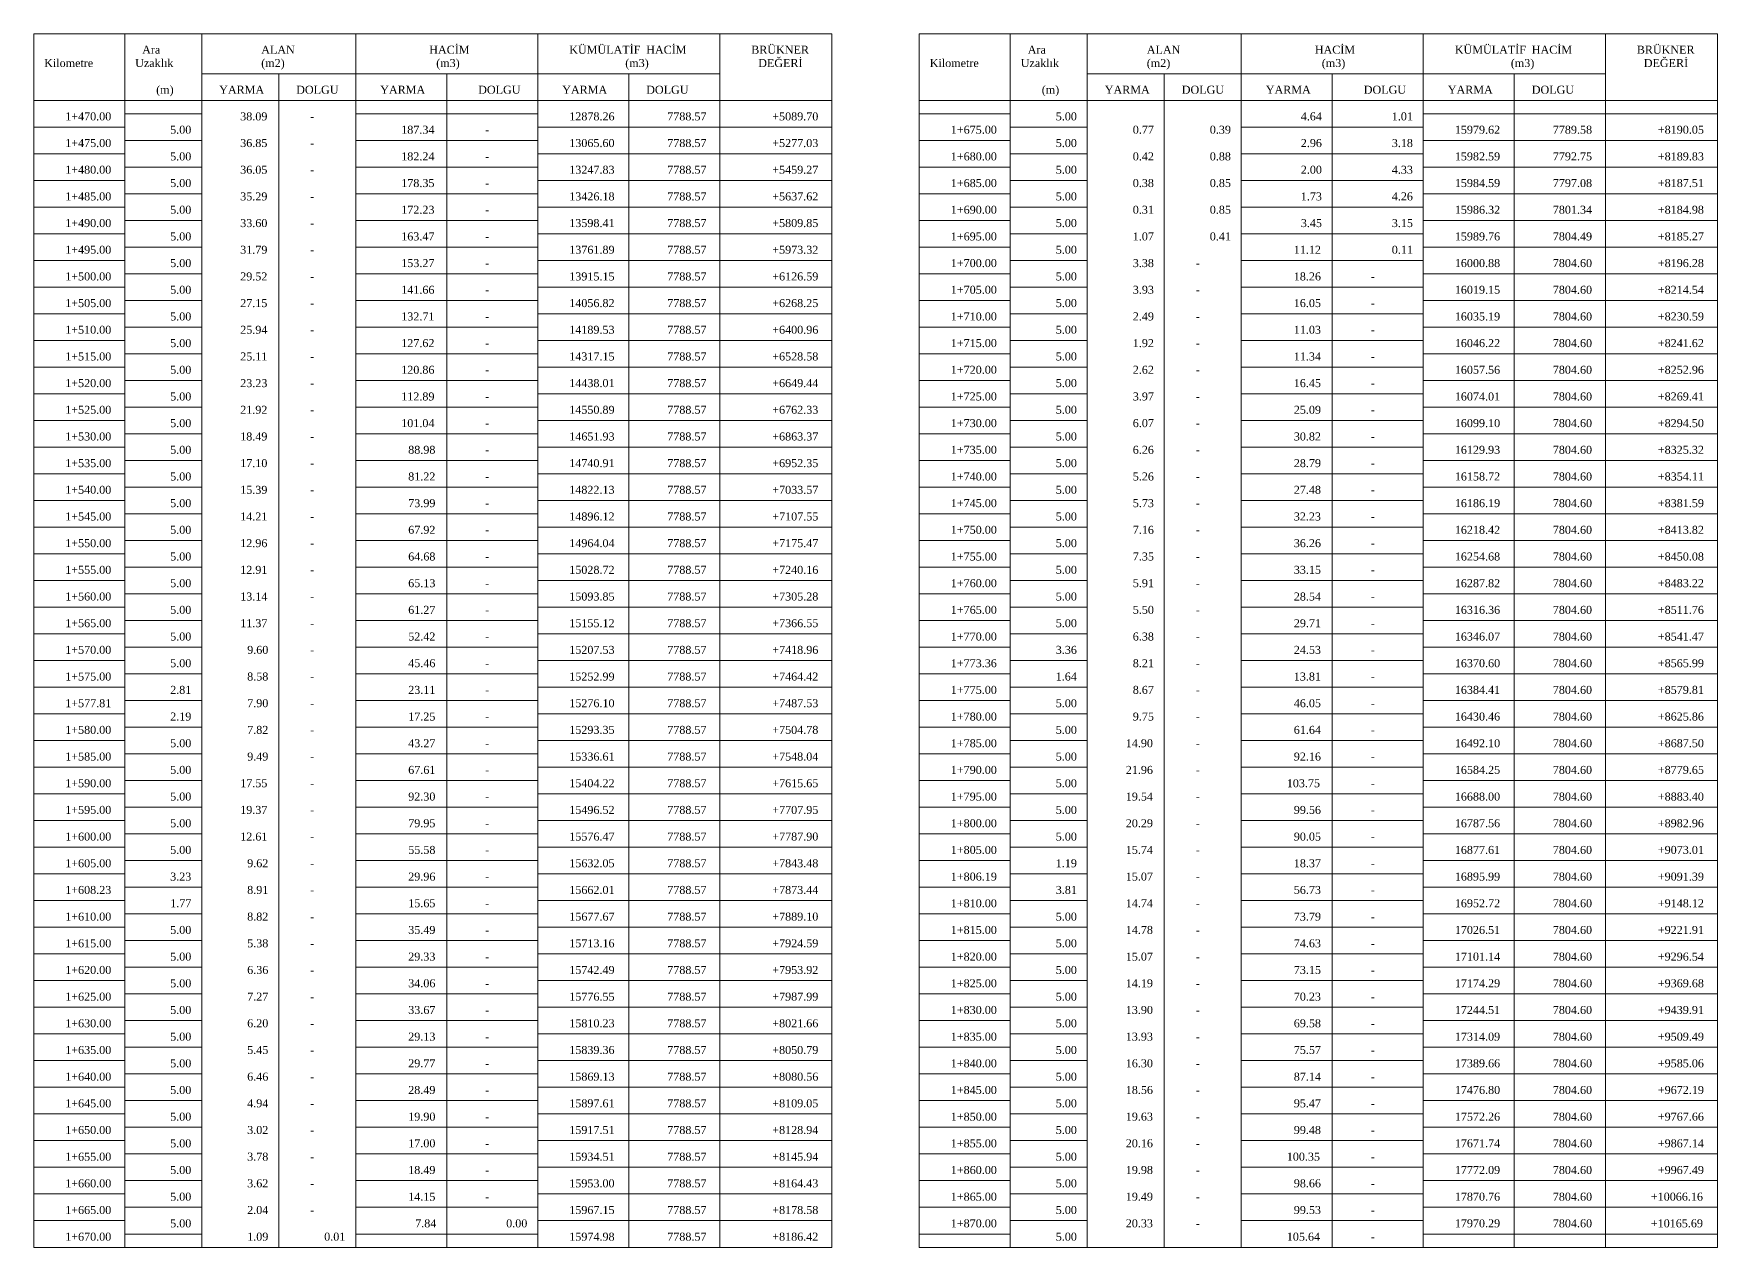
# Model space of a CAD drawing. Header units: metres. Extents: x 478603 to 489313, y 4282657 to 4289463.
# Drawn here: x 488166.9 to 488482.6, y 4289018.9 to 4289246.4 of the extents above; entities that cross this region are included whole.
import ezdxf

# ---------------------------------------------------------------- set-up
doc = ezdxf.new("R2010")
doc.units = ezdxf.units.M
for name, color, linetype, lineweight in [('TB_C', 96, 'Continuous', 0), ('TB_M', 18, 'Continuous', 0), ('TB_R', 1, 'Continuous', 0)]:
    doc.layers.add(name, color=color, linetype=linetype, lineweight=lineweight)
doc.styles.get("Standard").update_dxf_attribs({"font": 'times.ttf'})

msp = doc.modelspace()

# ---------------------------------------------------------------- linework, layer by layer
at = {"layer": 'TB_C'}
for p, q in [((488166.91, 4289246.35), (488316.53, 4289246.35)), ((488166.91, 4289246.35), (488166.91, 4289018.85)), ((488183.97, 4289246.35), (488183.97, 4289018.85)), ((488198.41, 4289246.35), (488198.41, 4289018.85)), ((488227.28, 4289246.35), (488227.28, 4289018.85)), ((488261.41, 4289246.35), (488261.41, 4289018.85)), ((488295.53, 4289246.35), (488295.53, 4289018.85)), ((488316.53, 4289246.35), (488316.53, 4289018.85)), ((488332.94, 4289246.35), (488482.57, 4289246.35)), ((488332.94, 4289246.35), (488332.94, 4289018.85)), ((488350, 4289246.35), (488350, 4289018.85)), ((488364.44, 4289246.35), (488364.44, 4289018.85)), ((488393.32, 4289246.35), (488393.32, 4289018.85)), ((488427.44, 4289246.35), (488427.44, 4289018.85)), ((488461.57, 4289246.35), (488461.57, 4289018.85)), ((488482.57, 4289246.35), (488482.57, 4289018.85)), ((488198.41, 4289238.85), (488295.53, 4289238.85)), ((488212.85, 4289238.85), (488212.85, 4289018.85)), ((488244.35, 4289238.85), (488244.35, 4289018.85)), ((488278.47, 4289238.85), (488278.47, 4289018.85)), ((488364.44, 4289238.85), (488461.57, 4289238.85)), ((488378.88, 4289238.85), (488378.88, 4289018.85)), ((488410.38, 4289238.85), (488410.38, 4289018.85)), ((488444.5, 4289238.85), (488444.5, 4289018.85)), ((488166.91, 4289233.85), (488316.53, 4289233.85)), ((488332.94, 4289233.85), (488482.57, 4289233.85)), ((488166.91, 4289228.85), (488183.97, 4289228.85)), ((488183.97, 4289231.35), (488198.41, 4289231.35)), ((488227.28, 4289231.35), (488261.41, 4289231.35)), ((488261.41, 4289228.85), (488316.53, 4289228.85)), ((488332.94, 4289231.35), (488350, 4289231.35)), ((488350, 4289228.85), (488364.44, 4289228.85)), ((488393.32, 4289228.85), (488427.44, 4289228.85)), ((488427.44, 4289231.35), (488482.57, 4289231.35)), ((488183.97, 4289226.35), (488198.41, 4289226.35)), ((488227.28, 4289226.35), (488261.41, 4289226.35)), ((488332.94, 4289226.35), (488350, 4289226.35)), ((488427.44, 4289226.35), (488482.57, 4289226.35)), ((488166.91, 4289223.85), (488183.97, 4289223.85)), ((488261.41, 4289223.85), (488316.53, 4289223.85)), ((488350, 4289223.85), (488364.44, 4289223.85)), ((488393.32, 4289223.85), (488427.44, 4289223.85)), ((488183.97, 4289221.35), (488198.41, 4289221.35)), ((488227.28, 4289221.35), (488261.41, 4289221.35)), ((488332.94, 4289221.35), (488350, 4289221.35)), ((488427.44, 4289221.35), (488482.57, 4289221.35)), ((488166.91, 4289218.85), (488183.97, 4289218.85)), ((488183.97, 4289216.35), (488198.41, 4289216.35)), ((488227.28, 4289216.35), (488261.41, 4289216.35)), ((488261.41, 4289218.85), (488316.53, 4289218.85)), ((488332.94, 4289216.35), (488350, 4289216.35)), ((488350, 4289218.85), (488364.44, 4289218.85)), ((488393.32, 4289218.85), (488427.44, 4289218.85)), ((488427.44, 4289216.35), (488482.57, 4289216.35)), ((488166.91, 4289213.85), (488183.97, 4289213.85)), ((488261.41, 4289213.85), (488316.53, 4289213.85)), ((488350, 4289213.85), (488364.44, 4289213.85)), ((488393.32, 4289213.85), (488427.44, 4289213.85)), ((488183.97, 4289211.35), (488198.41, 4289211.35)), ((488227.28, 4289211.35), (488261.41, 4289211.35)), ((488332.94, 4289211.35), (488350, 4289211.35)), ((488427.44, 4289211.35), (488482.57, 4289211.35)), ((488166.91, 4289208.85), (488183.97, 4289208.85)), ((488261.41, 4289208.85), (488316.53, 4289208.85)), ((488350, 4289208.85), (488364.44, 4289208.85)), ((488393.32, 4289208.85), (488427.44, 4289208.85)), ((488166.91, 4289203.85), (488183.97, 4289203.85)), ((488183.97, 4289206.35), (488198.41, 4289206.35)), ((488227.28, 4289206.35), (488261.41, 4289206.35)), ((488261.41, 4289203.85), (488316.53, 4289203.85)), ((488332.94, 4289206.35), (488350, 4289206.35)), ((488350, 4289203.85), (488364.44, 4289203.85)), ((488393.32, 4289203.85), (488427.44, 4289203.85)), ((488427.44, 4289206.35), (488482.57, 4289206.35)), ((488183.97, 4289201.35), (488198.41, 4289201.35)), ((488227.28, 4289201.35), (488261.41, 4289201.35)), ((488332.94, 4289201.35), (488350, 4289201.35)), ((488427.44, 4289201.35), (488482.57, 4289201.35)), ((488166.91, 4289198.85), (488183.97, 4289198.85)), ((488261.41, 4289198.85), (488316.53, 4289198.85)), ((488350, 4289198.85), (488364.44, 4289198.85)), ((488393.32, 4289198.85), (488427.44, 4289198.85)), ((488183.97, 4289196.35), (488198.41, 4289196.35)), ((488227.28, 4289196.35), (488261.41, 4289196.35)), ((488332.94, 4289196.35), (488350, 4289196.35)), ((488427.44, 4289196.35), (488482.57, 4289196.35)), ((488166.91, 4289193.85), (488183.97, 4289193.85)), ((488183.97, 4289191.35), (488198.41, 4289191.35)), ((488227.28, 4289191.35), (488261.41, 4289191.35)), ((488261.41, 4289193.85), (488316.53, 4289193.85)), ((488332.94, 4289191.35), (488350, 4289191.35)), ((488350, 4289193.85), (488364.44, 4289193.85)), ((488393.32, 4289193.85), (488427.44, 4289193.85)), ((488427.44, 4289191.35), (488482.57, 4289191.35)), ((488166.91, 4289188.85), (488183.97, 4289188.85)), ((488261.41, 4289188.85), (488316.53, 4289188.85)), ((488350, 4289188.85), (488364.44, 4289188.85)), ((488393.32, 4289188.85), (488427.44, 4289188.85)), ((488183.97, 4289186.35), (488198.41, 4289186.35)), ((488227.28, 4289186.35), (488261.41, 4289186.35)), ((488332.94, 4289186.35), (488350, 4289186.35)), ((488427.44, 4289186.35), (488482.57, 4289186.35)), ((488166.91, 4289183.85), (488183.97, 4289183.85)), ((488183.97, 4289181.35), (488198.41, 4289181.35)), ((488227.28, 4289181.35), (488261.41, 4289181.35)), ((488261.41, 4289183.85), (488316.53, 4289183.85)), ((488332.94, 4289181.35), (488350, 4289181.35)), ((488350, 4289183.85), (488364.44, 4289183.85)), ((488393.32, 4289183.85), (488427.44, 4289183.85)), ((488427.44, 4289181.35), (488482.57, 4289181.35)), ((488166.91, 4289178.85), (488183.97, 4289178.85)), ((488261.41, 4289178.85), (488316.53, 4289178.85)), ((488350, 4289178.85), (488364.44, 4289178.85)), ((488393.32, 4289178.85), (488427.44, 4289178.85)), ((488183.97, 4289176.35), (488198.41, 4289176.35)), ((488227.28, 4289176.35), (488261.41, 4289176.35)), ((488332.94, 4289176.35), (488350, 4289176.35)), ((488427.44, 4289176.35), (488482.57, 4289176.35)), ((488166.91, 4289173.85), (488183.97, 4289173.85)), ((488261.41, 4289173.85), (488316.53, 4289173.85)), ((488350, 4289173.85), (488364.44, 4289173.85)), ((488393.32, 4289173.85), (488427.44, 4289173.85)), ((488166.91, 4289168.85), (488183.97, 4289168.85)), ((488183.97, 4289171.35), (488198.41, 4289171.35)), ((488227.28, 4289171.35), (488261.41, 4289171.35)), ((488261.41, 4289168.85), (488316.53, 4289168.85)), ((488332.94, 4289171.35), (488350, 4289171.35)), ((488350, 4289168.85), (488364.44, 4289168.85)), ((488393.32, 4289168.85), (488427.44, 4289168.85)), ((488427.44, 4289171.35), (488482.57, 4289171.35)), ((488183.97, 4289166.35), (488198.41, 4289166.35)), ((488227.28, 4289166.35), (488261.41, 4289166.35)), ((488332.94, 4289166.35), (488350, 4289166.35)), ((488427.44, 4289166.35), (488482.57, 4289166.35)), ((488166.91, 4289163.85), (488183.97, 4289163.85)), ((488261.41, 4289163.85), (488316.53, 4289163.85)), ((488350, 4289163.85), (488364.44, 4289163.85)), ((488393.32, 4289163.85), (488427.44, 4289163.85)), ((488183.97, 4289161.35), (488198.41, 4289161.35)), ((488227.28, 4289161.35), (488261.41, 4289161.35)), ((488332.94, 4289161.35), (488350, 4289161.35)), ((488427.44, 4289161.35), (488482.57, 4289161.35)), ((488166.91, 4289158.85), (488183.97, 4289158.85)), ((488183.97, 4289156.35), (488198.41, 4289156.35)), ((488227.28, 4289156.35), (488261.41, 4289156.35)), ((488261.41, 4289158.85), (488316.53, 4289158.85)), ((488332.94, 4289156.35), (488350, 4289156.35)), ((488350, 4289158.85), (488364.44, 4289158.85)), ((488393.32, 4289158.85), (488427.44, 4289158.85)), ((488427.44, 4289156.35), (488482.57, 4289156.35)), ((488166.91, 4289153.85), (488183.97, 4289153.85)), ((488261.41, 4289153.85), (488316.53, 4289153.85)), ((488350, 4289153.85), (488364.44, 4289153.85)), ((488393.32, 4289153.85), (488427.44, 4289153.85)), ((488183.97, 4289151.35), (488198.41, 4289151.35)), ((488227.28, 4289151.35), (488261.41, 4289151.35)), ((488332.94, 4289151.35), (488350, 4289151.35)), ((488427.44, 4289151.35), (488482.57, 4289151.35)), ((488166.91, 4289148.85), (488183.97, 4289148.85)), ((488261.41, 4289148.85), (488316.53, 4289148.85)), ((488350, 4289148.85), (488364.44, 4289148.85)), ((488393.32, 4289148.85), (488427.44, 4289148.85)), ((488166.91, 4289143.85), (488183.97, 4289143.85)), ((488183.97, 4289146.35), (488198.41, 4289146.35)), ((488227.28, 4289146.35), (488261.41, 4289146.35)), ((488261.41, 4289143.85), (488316.53, 4289143.85)), ((488332.94, 4289146.35), (488350, 4289146.35)), ((488350, 4289143.85), (488364.44, 4289143.85)), ((488393.32, 4289143.85), (488427.44, 4289143.85)), ((488427.44, 4289146.35), (488482.57, 4289146.35)), ((488183.97, 4289141.35), (488198.41, 4289141.35)), ((488227.28, 4289141.35), (488261.41, 4289141.35)), ((488332.94, 4289141.35), (488350, 4289141.35)), ((488427.44, 4289141.35), (488482.57, 4289141.35)), ((488166.91, 4289138.85), (488183.97, 4289138.85)), ((488261.41, 4289138.85), (488316.53, 4289138.85)), ((488350, 4289138.85), (488364.44, 4289138.85)), ((488393.32, 4289138.85), (488427.44, 4289138.85)), ((488183.97, 4289136.35), (488198.41, 4289136.35)), ((488227.28, 4289136.35), (488261.41, 4289136.35)), ((488332.94, 4289136.35), (488350, 4289136.35)), ((488427.44, 4289136.35), (488482.57, 4289136.35)), ((488166.91, 4289133.85), (488183.97, 4289133.85)), ((488183.97, 4289131.35), (488198.41, 4289131.35)), ((488227.28, 4289131.35), (488261.41, 4289131.35)), ((488261.41, 4289133.85), (488316.53, 4289133.85)), ((488332.94, 4289131.35), (488350, 4289131.35)), ((488350, 4289133.85), (488364.44, 4289133.85)), ((488393.32, 4289133.85), (488427.44, 4289133.85)), ((488427.44, 4289131.35), (488482.57, 4289131.35)), ((488166.91, 4289128.85), (488183.97, 4289128.85)), ((488261.41, 4289128.85), (488316.53, 4289128.85)), ((488350, 4289128.85), (488364.44, 4289128.85)), ((488393.32, 4289128.85), (488427.44, 4289128.85)), ((488183.97, 4289126.35), (488198.41, 4289126.35)), ((488227.28, 4289126.35), (488261.41, 4289126.35)), ((488332.94, 4289126.35), (488350, 4289126.35)), ((488427.44, 4289126.35), (488482.57, 4289126.35)), ((488166.91, 4289123.85), (488183.97, 4289123.85)), ((488183.97, 4289121.35), (488198.41, 4289121.35)), ((488227.28, 4289121.35), (488261.41, 4289121.35)), ((488261.41, 4289123.85), (488316.53, 4289123.85)), ((488332.94, 4289121.35), (488350, 4289121.35)), ((488350, 4289123.85), (488364.44, 4289123.85)), ((488393.32, 4289123.85), (488427.44, 4289123.85)), ((488427.44, 4289121.35), (488482.57, 4289121.35)), ((488166.91, 4289118.85), (488183.97, 4289118.85)), ((488261.41, 4289118.85), (488316.53, 4289118.85)), ((488350, 4289118.85), (488364.44, 4289118.85)), ((488393.32, 4289118.85), (488427.44, 4289118.85)), ((488183.97, 4289116.35), (488198.41, 4289116.35)), ((488227.28, 4289116.35), (488261.41, 4289116.35)), ((488332.94, 4289116.35), (488350, 4289116.35)), ((488427.44, 4289116.35), (488482.57, 4289116.35)), ((488166.91, 4289113.85), (488183.97, 4289113.85)), ((488261.41, 4289113.85), (488316.53, 4289113.85)), ((488350, 4289113.85), (488364.44, 4289113.85)), ((488393.32, 4289113.85), (488427.44, 4289113.85)), ((488166.91, 4289108.85), (488183.97, 4289108.85)), ((488183.97, 4289111.35), (488198.41, 4289111.35)), ((488227.28, 4289111.35), (488261.41, 4289111.35)), ((488261.41, 4289108.85), (488316.53, 4289108.85)), ((488332.94, 4289111.35), (488350, 4289111.35)), ((488350, 4289108.85), (488364.44, 4289108.85)), ((488393.32, 4289108.85), (488427.44, 4289108.85)), ((488427.44, 4289111.35), (488482.57, 4289111.35)), ((488183.97, 4289106.35), (488198.41, 4289106.35)), ((488227.28, 4289106.35), (488261.41, 4289106.35)), ((488332.94, 4289106.35), (488350, 4289106.35)), ((488427.44, 4289106.35), (488482.57, 4289106.35)), ((488166.91, 4289103.85), (488183.97, 4289103.85)), ((488261.41, 4289103.85), (488316.53, 4289103.85)), ((488350, 4289103.85), (488364.44, 4289103.85)), ((488393.32, 4289103.85), (488427.44, 4289103.85)), ((488183.97, 4289101.35), (488198.41, 4289101.35)), ((488227.28, 4289101.35), (488261.41, 4289101.35)), ((488332.94, 4289101.35), (488350, 4289101.35)), ((488427.44, 4289101.35), (488482.57, 4289101.35)), ((488166.91, 4289098.85), (488183.97, 4289098.85)), ((488183.97, 4289096.35), (488198.41, 4289096.35)), ((488227.28, 4289096.35), (488261.41, 4289096.35)), ((488261.41, 4289098.85), (488316.53, 4289098.85)), ((488332.94, 4289096.35), (488350, 4289096.35)), ((488350, 4289098.85), (488364.44, 4289098.85)), ((488393.32, 4289098.85), (488427.44, 4289098.85)), ((488427.44, 4289096.35), (488482.57, 4289096.35)), ((488166.91, 4289093.85), (488183.97, 4289093.85)), ((488261.41, 4289093.85), (488316.53, 4289093.85)), ((488350, 4289093.85), (488364.44, 4289093.85)), ((488393.32, 4289093.85), (488427.44, 4289093.85)), ((488183.97, 4289091.35), (488198.41, 4289091.35)), ((488227.28, 4289091.35), (488261.41, 4289091.35)), ((488332.94, 4289091.35), (488350, 4289091.35)), ((488427.44, 4289091.35), (488482.57, 4289091.35)), ((488166.91, 4289088.85), (488183.97, 4289088.85)), ((488261.41, 4289088.85), (488316.53, 4289088.85)), ((488350, 4289088.85), (488364.44, 4289088.85)), ((488393.32, 4289088.85), (488427.44, 4289088.85)), ((488166.91, 4289083.85), (488183.97, 4289083.85)), ((488183.97, 4289086.35), (488198.41, 4289086.35)), ((488227.28, 4289086.35), (488261.41, 4289086.35)), ((488261.41, 4289083.85), (488316.53, 4289083.85)), ((488332.94, 4289086.35), (488350, 4289086.35)), ((488350, 4289083.85), (488364.44, 4289083.85)), ((488393.32, 4289083.85), (488427.44, 4289083.85)), ((488427.44, 4289086.35), (488482.57, 4289086.35)), ((488183.97, 4289081.35), (488198.41, 4289081.35)), ((488227.28, 4289081.35), (488261.41, 4289081.35)), ((488332.94, 4289081.35), (488350, 4289081.35)), ((488427.44, 4289081.35), (488482.57, 4289081.35)), ((488166.91, 4289078.85), (488183.97, 4289078.85)), ((488261.41, 4289078.85), (488316.53, 4289078.85)), ((488350, 4289078.85), (488364.44, 4289078.85)), ((488393.32, 4289078.85), (488427.44, 4289078.85)), ((488183.97, 4289076.35), (488198.41, 4289076.35)), ((488227.28, 4289076.35), (488261.41, 4289076.35)), ((488332.94, 4289076.35), (488350, 4289076.35)), ((488427.44, 4289076.35), (488482.57, 4289076.35)), ((488166.91, 4289073.85), (488183.97, 4289073.85)), ((488183.97, 4289071.35), (488198.41, 4289071.35)), ((488227.28, 4289071.35), (488261.41, 4289071.35)), ((488261.41, 4289073.85), (488316.53, 4289073.85)), ((488332.94, 4289071.35), (488350, 4289071.35)), ((488350, 4289073.85), (488364.44, 4289073.85)), ((488393.32, 4289073.85), (488427.44, 4289073.85)), ((488427.44, 4289071.35), (488482.57, 4289071.35)), ((488166.91, 4289068.85), (488183.97, 4289068.85)), ((488261.41, 4289068.85), (488316.53, 4289068.85)), ((488350, 4289068.85), (488364.44, 4289068.85)), ((488393.32, 4289068.85), (488427.44, 4289068.85)), ((488183.97, 4289066.35), (488198.41, 4289066.35)), ((488227.28, 4289066.35), (488261.41, 4289066.35)), ((488332.94, 4289066.35), (488350, 4289066.35)), ((488427.44, 4289066.35), (488482.57, 4289066.35)), ((488166.91, 4289063.85), (488183.97, 4289063.85)), ((488261.41, 4289063.85), (488316.53, 4289063.85)), ((488350, 4289063.85), (488364.44, 4289063.85)), ((488393.32, 4289063.85), (488427.44, 4289063.85)), ((488166.91, 4289058.85), (488183.97, 4289058.85)), ((488183.97, 4289061.35), (488198.41, 4289061.35)), ((488227.28, 4289061.35), (488261.41, 4289061.35)), ((488261.41, 4289058.85), (488316.53, 4289058.85)), ((488332.94, 4289061.35), (488350, 4289061.35)), ((488350, 4289058.85), (488364.44, 4289058.85)), ((488393.32, 4289058.85), (488427.44, 4289058.85)), ((488427.44, 4289061.35), (488482.57, 4289061.35)), ((488183.97, 4289056.35), (488198.41, 4289056.35)), ((488227.28, 4289056.35), (488261.41, 4289056.35)), ((488332.94, 4289056.35), (488350, 4289056.35)), ((488427.44, 4289056.35), (488482.57, 4289056.35)), ((488166.91, 4289053.85), (488183.97, 4289053.85)), ((488261.41, 4289053.85), (488316.53, 4289053.85)), ((488350, 4289053.85), (488364.44, 4289053.85)), ((488393.32, 4289053.85), (488427.44, 4289053.85)), ((488166.91, 4289048.85), (488183.97, 4289048.85)), ((488183.97, 4289051.35), (488198.41, 4289051.35)), ((488227.28, 4289051.35), (488261.41, 4289051.35)), ((488261.41, 4289048.85), (488316.53, 4289048.85)), ((488332.94, 4289051.35), (488350, 4289051.35)), ((488350, 4289048.85), (488364.44, 4289048.85)), ((488393.32, 4289048.85), (488427.44, 4289048.85)), ((488427.44, 4289051.35), (488482.57, 4289051.35)), ((488183.97, 4289046.35), (488198.41, 4289046.35)), ((488227.28, 4289046.35), (488261.41, 4289046.35)), ((488332.94, 4289046.35), (488350, 4289046.35)), ((488427.44, 4289046.35), (488482.57, 4289046.35)), ((488166.91, 4289043.85), (488183.97, 4289043.85)), ((488261.41, 4289043.85), (488316.53, 4289043.85)), ((488350, 4289043.85), (488364.44, 4289043.85)), ((488393.32, 4289043.85), (488427.44, 4289043.85)), ((488183.97, 4289041.35), (488198.41, 4289041.35)), ((488227.28, 4289041.35), (488261.41, 4289041.35)), ((488332.94, 4289041.35), (488350, 4289041.35)), ((488427.44, 4289041.35), (488482.57, 4289041.35)), ((488166.91, 4289038.85), (488183.97, 4289038.85)), ((488183.97, 4289036.35), (488198.41, 4289036.35)), ((488227.28, 4289036.35), (488261.41, 4289036.35)), ((488261.41, 4289038.85), (488316.53, 4289038.85)), ((488332.94, 4289036.35), (488350, 4289036.35)), ((488350, 4289038.85), (488364.44, 4289038.85)), ((488393.32, 4289038.85), (488427.44, 4289038.85)), ((488427.44, 4289036.35), (488482.57, 4289036.35)), ((488166.91, 4289033.85), (488183.97, 4289033.85)), ((488261.41, 4289033.85), (488316.53, 4289033.85)), ((488350, 4289033.85), (488364.44, 4289033.85)), ((488393.32, 4289033.85), (488427.44, 4289033.85)), ((488183.97, 4289031.35), (488198.41, 4289031.35)), ((488227.28, 4289031.35), (488261.41, 4289031.35)), ((488332.94, 4289031.35), (488350, 4289031.35)), ((488427.44, 4289031.35), (488482.57, 4289031.35)), ((488166.91, 4289028.85), (488183.97, 4289028.85)), ((488261.41, 4289028.85), (488316.53, 4289028.85)), ((488350, 4289028.85), (488364.44, 4289028.85)), ((488393.32, 4289028.85), (488427.44, 4289028.85)), ((488166.91, 4289023.85), (488183.97, 4289023.85)), ((488183.97, 4289026.35), (488198.41, 4289026.35)), ((488227.28, 4289026.35), (488261.41, 4289026.35)), ((488261.41, 4289023.85), (488316.53, 4289023.85)), ((488332.94, 4289026.35), (488350, 4289026.35)), ((488350, 4289023.85), (488364.44, 4289023.85)), ((488393.32, 4289023.85), (488427.44, 4289023.85)), ((488427.44, 4289026.35), (488482.57, 4289026.35)), ((488183.97, 4289021.35), (488198.41, 4289021.35)), ((488227.28, 4289021.35), (488261.41, 4289021.35)), ((488332.94, 4289021.35), (488350, 4289021.35)), ((488427.44, 4289021.35), (488482.57, 4289021.35)), ((488166.91, 4289018.85), (488316.53, 4289018.85)), ((488332.94, 4289018.85), (488482.57, 4289018.85))]:
    msp.add_line(p, q, dxfattribs=at)

# ---------------------------------------------------------------- texts
at = {"layer": 'TB_M'}
for s, p in [('HACİM', (488241.07, 4289242.6)), ('KÜMÜLATİF', (488267.32, 4289242.6)), ('HACİM', (488281.75, 4289242.6)), ('BRÜKNER', (488301.44, 4289242.6)), ('HACİM', (488407.1, 4289242.6)), ('KÜMÜLATİF', (488433.35, 4289242.6)), ('HACİM', (488447.78, 4289242.6)), ('BRÜKNER', (488467.47, 4289242.6)), ('Kilometre', (488168.88, 4289240.1)), ('Uzaklık', (488185.94, 4289240.1)), ('Ara', (488187.25, 4289242.6)), ('ALAN', (488209.57, 4289242.6)), ('(m2)', (488209.57, 4289240.1)), ('(m3)', (488242.38, 4289240.1)), ('(m3)', (488277.82, 4289240.1)), ('DEĞERİ', (488302.75, 4289240.1)), ('Kilometre', (488334.91, 4289240.1)), ('Uzaklık', (488351.97, 4289240.1)), ('Ara', (488353.28, 4289242.6)), ('ALAN', (488375.6, 4289242.6)), ('(m2)', (488375.6, 4289240.1)), ('(m3)', (488408.41, 4289240.1)), ('(m3)', (488443.85, 4289240.1)), ('DEĞERİ', (488468.78, 4289240.1)), ('(m)', (488189.88, 4289235.1)), ('YARMA', (488201.69, 4289235.1)), ('DOLGU', (488216.13, 4289235.1)), ('YARMA', (488231.88, 4289235.1)), ('DOLGU', (488250.25, 4289235.1)), ('YARMA', (488266, 4289235.1)), ('DOLGU', (488281.75, 4289235.1)), ('(m)', (488355.91, 4289235.1)), ('YARMA', (488367.72, 4289235.1)), ('DOLGU', (488382.16, 4289235.1)), ('YARMA', (488397.91, 4289235.1)), ('DOLGU', (488416.28, 4289235.1)), ('YARMA', (488432.03, 4289235.1)), ('DOLGU', (488447.78, 4289235.1)), ('1+470.00', (488172.82, 4289230.1)), ('-', (488218.75, 4289230.1)), ('1+675.00', (488338.85, 4289227.6)), ('1+475.00', (488172.82, 4289225.1)), ('-', (488218.75, 4289225.1)), ('-', (488251.57, 4289227.6)), ('-', (488251.57, 4289222.6)), ('1+680.00', (488338.85, 4289222.6)), ('1+480.00', (488172.82, 4289220.1)), ('-', (488218.75, 4289220.1)), ('1+485.00', (488172.82, 4289215.1)), ('-', (488251.57, 4289217.6)), ('1+685.00', (488338.85, 4289217.6)), ('-', (488218.75, 4289215.1)), ('-', (488251.57, 4289212.6)), ('1+690.00', (488338.85, 4289212.6)), ('1+490.00', (488172.82, 4289210.1)), ('-', (488218.75, 4289210.1)), ('1+495.00', (488172.82, 4289205.1)), ('-', (488251.57, 4289207.6)), ('1+695.00', (488338.85, 4289207.6)), ('-', (488218.75, 4289205.1)), ('1+700.00', (488338.85, 4289202.6)), ('1+500.00', (488172.82, 4289200.1)), ('-', (488218.75, 4289200.1)), ('-', (488251.57, 4289202.6)), ('-', (488384.78, 4289202.6)), ('-', (488417.6, 4289200.1)), ('-', (488251.57, 4289197.6)), ('1+705.00', (488338.85, 4289197.6)), ('-', (488384.78, 4289197.6)), ('1+505.00', (488172.82, 4289195.1)), ('-', (488218.75, 4289195.1)), ('1+710.00', (488338.85, 4289192.6)), ('-', (488417.6, 4289195.1)), ('1+510.00', (488172.82, 4289190.1)), ('-', (488251.57, 4289192.6)), ('-', (488384.78, 4289192.6)), ('-', (488218.75, 4289190.1)), ('-', (488251.57, 4289187.6)), ('1+715.00', (488338.85, 4289187.6)), ('-', (488384.78, 4289187.6)), ('-', (488417.6, 4289190.1)), ('1+515.00', (488172.82, 4289185.1)), ('-', (488218.75, 4289185.1)), ('-', (488417.6, 4289185.1)), ('1+520.00', (488172.82, 4289180.1)), ('-', (488251.57, 4289182.6)), ('1+720.00', (488338.85, 4289182.6)), ('-', (488384.78, 4289182.6)), ('-', (488218.75, 4289180.1)), ('-', (488251.57, 4289177.6)), ('1+725.00', (488338.85, 4289177.6)), ('-', (488384.78, 4289177.6)), ('-', (488417.6, 4289180.1)), ('1+525.00', (488172.82, 4289175.1)), ('-', (488218.75, 4289175.1)), ('-', (488417.6, 4289175.1)), ('-', (488251.57, 4289172.6)), ('1+730.00', (488338.85, 4289172.6)), ('-', (488384.78, 4289172.6)), ('1+530.00', (488172.82, 4289170.1)), ('-', (488218.75, 4289170.1)), ('1+735.00', (488338.85, 4289167.6)), ('-', (488417.6, 4289170.1)), ('1+535.00', (488172.82, 4289165.1)), ('-', (488218.75, 4289165.1)), ('-', (488251.57, 4289167.6)), ('-', (488384.78, 4289167.6)), ('-', (488417.6, 4289165.1)), ('-', (488251.57, 4289162.6)), ('1+740.00', (488338.85, 4289162.6)), ('-', (488384.78, 4289162.6)), ('1+540.00', (488172.82, 4289160.1)), ('-', (488218.75, 4289160.1)), ('-', (488417.6, 4289160.1)), ('1+545.00', (488172.82, 4289155.1)), ('-', (488251.57, 4289157.6)), ('1+745.00', (488338.85, 4289157.6)), ('-', (488384.78, 4289157.6)), ('-', (488218.75, 4289155.1)), ('-', (488251.57, 4289152.6)), ('1+750.00', (488338.85, 4289152.6)), ('-', (488384.78, 4289152.6)), ('-', (488417.6, 4289155.1)), ('1+550.00', (488172.82, 4289150.1)), ('-', (488218.75, 4289150.1)), ('-', (488417.6, 4289150.1)), ('1+555.00', (488172.82, 4289145.1)), ('-', (488251.57, 4289147.6)), ('1+755.00', (488338.85, 4289147.6)), ('-', (488384.78, 4289147.6)), ('-', (488218.75, 4289145.1)), ('1+760.00', (488338.85, 4289142.6)), ('-', (488417.6, 4289145.1)), ('1+560.00', (488172.82, 4289140.1)), ('-', (488218.75, 4289140.1)), ('-', (488251.57, 4289142.6)), ('-', (488384.78, 4289142.6)), ('-', (488417.6, 4289140.1)), ('-', (488251.57, 4289137.6)), ('1+765.00', (488338.85, 4289137.6)), ('-', (488384.78, 4289137.6)), ('1+565.00', (488172.82, 4289135.1)), ('-', (488218.75, 4289135.1)), ('1+770.00', (488338.85, 4289132.6)), ('-', (488417.6, 4289135.1)), ('1+570.00', (488172.82, 4289130.1)), ('-', (488251.57, 4289132.6)), ('-', (488384.78, 4289132.6)), ('-', (488218.75, 4289130.1)), ('-', (488251.57, 4289127.6)), ('1+773.36', (488338.85, 4289127.6)), ('-', (488384.78, 4289127.6)), ('-', (488417.6, 4289130.1)), ('1+575.00', (488172.82, 4289125.1)), ('-', (488218.75, 4289125.1)), ('-', (488417.6, 4289125.1)), ('1+577.81', (488172.82, 4289120.1)), ('-', (488251.57, 4289122.6)), ('1+775.00', (488338.85, 4289122.6)), ('-', (488384.78, 4289122.6)), ('-', (488218.75, 4289120.1)), ('-', (488251.57, 4289117.6)), ('1+780.00', (488338.85, 4289117.6)), ('-', (488384.78, 4289117.6)), ('-', (488417.6, 4289120.1)), ('1+580.00', (488172.82, 4289115.1)), ('-', (488218.75, 4289115.1)), ('-', (488417.6, 4289115.1)), ('-', (488251.57, 4289112.6)), ('1+785.00', (488338.85, 4289112.6)), ('-', (488384.78, 4289112.6)), ('1+585.00', (488172.82, 4289110.1)), ('-', (488218.75, 4289110.1)), ('1+790.00', (488338.85, 4289107.6)), ('-', (488417.6, 4289110.1)), ('1+590.00', (488172.82, 4289105.1)), ('-', (488218.75, 4289105.1)), ('-', (488251.57, 4289107.6)), ('-', (488384.78, 4289107.6)), ('-', (488417.6, 4289105.1)), ('-', (488251.57, 4289102.6)), ('1+795.00', (488338.85, 4289102.6)), ('-', (488384.78, 4289102.6)), ('1+595.00', (488172.82, 4289100.1)), ('-', (488218.75, 4289100.1)), ('-', (488417.6, 4289100.1)), ('1+600.00', (488172.82, 4289095.1)), ('-', (488251.57, 4289097.6)), ('1+800.00', (488338.85, 4289097.6)), ('-', (488384.78, 4289097.6)), ('-', (488218.75, 4289095.1)), ('-', (488251.57, 4289092.6)), ('1+805.00', (488338.85, 4289092.6)), ('-', (488384.78, 4289092.6)), ('-', (488417.6, 4289095.1)), ('1+605.00', (488172.82, 4289090.1)), ('-', (488218.75, 4289090.1)), ('-', (488417.6, 4289090.1)), ('1+608.23', (488172.82, 4289085.1)), ('-', (488251.57, 4289087.6)), ('1+806.19', (488338.85, 4289087.6)), ('-', (488384.78, 4289087.6)), ('-', (488218.75, 4289085.1)), ('1+810.00', (488338.85, 4289082.6)), ('-', (488417.6, 4289085.1)), ('1+610.00', (488172.82, 4289080.1)), ('-', (488218.75, 4289080.1)), ('-', (488251.57, 4289082.6)), ('-', (488384.78, 4289082.6)), ('-', (488417.6, 4289080.1)), ('-', (488251.57, 4289077.6)), ('1+815.00', (488338.85, 4289077.6)), ('-', (488384.78, 4289077.6)), ('1+615.00', (488172.82, 4289075.1)), ('-', (488218.75, 4289075.1)), ('1+820.00', (488338.85, 4289072.6)), ('-', (488417.6, 4289075.1)), ('1+620.00', (488172.82, 4289070.1)), ('-', (488251.57, 4289072.6)), ('-', (488384.78, 4289072.6)), ('-', (488218.75, 4289070.1)), ('-', (488251.57, 4289067.6)), ('1+825.00', (488338.85, 4289067.6)), ('-', (488384.78, 4289067.6)), ('-', (488417.6, 4289070.1)), ('1+625.00', (488172.82, 4289065.1)), ('-', (488218.75, 4289065.1)), ('-', (488417.6, 4289065.1)), ('1+630.00', (488172.82, 4289060.1)), ('-', (488251.57, 4289062.6)), ('1+830.00', (488338.85, 4289062.6)), ('-', (488384.78, 4289062.6)), ('-', (488218.75, 4289060.1)), ('-', (488251.57, 4289057.6)), ('1+835.00', (488338.85, 4289057.6)), ('-', (488384.78, 4289057.6)), ('-', (488417.6, 4289060.1)), ('1+635.00', (488172.82, 4289055.1)), ('-', (488218.75, 4289055.1)), ('-', (488417.6, 4289055.1)), ('-', (488251.57, 4289052.6)), ('1+840.00', (488338.85, 4289052.6)), ('-', (488384.78, 4289052.6)), ('1+640.00', (488172.82, 4289050.1)), ('-', (488218.75, 4289050.1)), ('1+845.00', (488338.85, 4289047.6)), ('-', (488417.6, 4289050.1)), ('1+645.00', (488172.82, 4289045.1)), ('-', (488218.75, 4289045.1)), ('-', (488251.57, 4289047.6)), ('-', (488384.78, 4289047.6)), ('-', (488417.6, 4289045.1)), ('-', (488251.57, 4289042.6)), ('1+850.00', (488338.85, 4289042.6)), ('-', (488384.78, 4289042.6)), ('1+650.00', (488172.82, 4289040.1)), ('-', (488218.75, 4289040.1)), ('-', (488417.6, 4289040.1)), ('1+655.00', (488172.82, 4289035.1)), ('-', (488251.57, 4289037.6)), ('1+855.00', (488338.85, 4289037.6)), ('-', (488384.78, 4289037.6)), ('-', (488218.75, 4289035.1)), ('-', (488251.57, 4289032.6)), ('1+860.00', (488338.85, 4289032.6)), ('-', (488384.78, 4289032.6)), ('-', (488417.6, 4289035.1)), ('1+660.00', (488172.82, 4289030.1)), ('-', (488218.75, 4289030.1)), ('-', (488417.6, 4289030.1)), ('-', (488251.57, 4289027.6)), ('1+865.00', (488338.85, 4289027.6)), ('-', (488384.78, 4289027.6)), ('1+665.00', (488172.82, 4289025.1)), ('-', (488218.75, 4289025.1)), ('1+870.00', (488338.85, 4289022.6)), ('-', (488417.6, 4289025.1)), ('1+670.00', (488172.82, 4289020.1)), ('-', (488384.78, 4289022.6)), ('-', (488417.6, 4289020.1))]:
    msp.add_text(s, height=1.5, dxfattribs=at).set_placement(p)
at = {"layer": 'TB_R'}
for s, p in [('5.00', (488192.5, 4289227.6)), ('38.09', (488205.63, 4289230.1)), ('187.34', (488235.82, 4289227.6)), ('12878.26', (488267.32, 4289230.1)), ('7788.57', (488285.69, 4289230.1)), ('+5089.70', (488305.38, 4289230.1)), ('5.00', (488358.53, 4289230.1)), ('0.77', (488372.97, 4289227.6)), ('0.39', (488387.41, 4289227.6)), ('4.64', (488404.47, 4289230.1)), ('1.01', (488421.53, 4289230.1)), ('15979.62', (488433.35, 4289227.6)), ('7789.58', (488451.72, 4289227.6)), ('+8190.05', (488471.41, 4289227.6)), ('36.85', (488205.63, 4289225.1)), ('13065.60', (488267.32, 4289225.1)), ('7788.57', (488285.69, 4289225.1)), ('+5277.03', (488305.38, 4289225.1)), ('5.00', (488358.53, 4289225.1)), ('2.96', (488404.47, 4289225.1)), ('3.18', (488421.53, 4289225.1)), ('5.00', (488192.5, 4289222.6)), ('182.24', (488235.82, 4289222.6)), ('0.42', (488372.97, 4289222.6)), ('0.88', (488387.41, 4289222.6)), ('15982.59', (488433.35, 4289222.6)), ('7792.75', (488451.72, 4289222.6)), ('+8189.83', (488471.41, 4289222.6)), ('36.05', (488205.63, 4289220.1)), ('13247.83', (488267.32, 4289220.1)), ('7788.57', (488285.69, 4289220.1)), ('+5459.27', (488305.38, 4289220.1)), ('5.00', (488358.53, 4289220.1)), ('2.00', (488404.47, 4289220.1)), ('4.33', (488421.53, 4289220.1)), ('5.00', (488192.5, 4289217.6)), ('35.29', (488205.63, 4289215.1)), ('178.35', (488235.82, 4289217.6)), ('13426.18', (488267.32, 4289215.1)), ('7788.57', (488285.69, 4289215.1)), ('+5637.62', (488305.38, 4289215.1)), ('5.00', (488358.53, 4289215.1)), ('0.38', (488372.97, 4289217.6)), ('0.85', (488387.41, 4289217.6)), ('1.73', (488404.47, 4289215.1)), ('4.26', (488421.53, 4289215.1)), ('15984.59', (488433.35, 4289217.6)), ('7797.08', (488451.72, 4289217.6)), ('+8187.51', (488471.41, 4289217.6)), ('5.00', (488192.5, 4289212.6)), ('172.23', (488235.82, 4289212.6)), ('0.31', (488372.97, 4289212.6)), ('0.85', (488387.41, 4289212.6)), ('15986.32', (488433.35, 4289212.6)), ('7801.34', (488451.72, 4289212.6)), ('+8184.98', (488471.41, 4289212.6)), ('33.60', (488205.63, 4289210.1)), ('13598.41', (488267.32, 4289210.1)), ('7788.57', (488285.69, 4289210.1)), ('+5809.85', (488305.38, 4289210.1)), ('5.00', (488358.53, 4289210.1)), ('3.45', (488404.47, 4289210.1)), ('3.15', (488421.53, 4289210.1)), ('5.00', (488192.5, 4289207.6)), ('31.79', (488205.63, 4289205.1)), ('163.47', (488235.82, 4289207.6)), ('13761.89', (488267.32, 4289205.1)), ('7788.57', (488285.69, 4289205.1)), ('+5973.32', (488305.38, 4289205.1)), ('5.00', (488358.53, 4289205.1)), ('1.07', (488372.97, 4289207.6)), ('0.41', (488387.41, 4289207.6)), ('11.12', (488403.16, 4289205.1)), ('0.11', (488421.53, 4289205.1)), ('15989.76', (488433.35, 4289207.6)), ('7804.49', (488451.72, 4289207.6)), ('+8185.27', (488471.41, 4289207.6)), ('5.00', (488192.5, 4289202.6)), ('153.27', (488235.82, 4289202.6)), ('3.38', (488372.97, 4289202.6)), ('16000.88', (488433.35, 4289202.6)), ('7804.60', (488451.72, 4289202.6)), ('+8196.28', (488471.41, 4289202.6)), ('29.52', (488205.63, 4289200.1)), ('13915.15', (488267.32, 4289200.1)), ('7788.57', (488285.69, 4289200.1)), ('+6126.59', (488305.38, 4289200.1)), ('5.00', (488358.53, 4289200.1)), ('18.26', (488403.16, 4289200.1)), ('5.00', (488192.5, 4289197.6)), ('141.66', (488235.82, 4289197.6)), ('3.93', (488372.97, 4289197.6)), ('16019.15', (488433.35, 4289197.6)), ('7804.60', (488451.72, 4289197.6)), ('+8214.54', (488471.41, 4289197.6)), ('5.00', (488192.5, 4289192.6)), ('27.15', (488205.63, 4289195.1)), ('132.71', (488235.82, 4289192.6)), ('14056.82', (488267.32, 4289195.1)), ('7788.57', (488285.69, 4289195.1)), ('+6268.25', (488305.38, 4289195.1)), ('5.00', (488358.53, 4289195.1)), ('2.49', (488372.97, 4289192.6)), ('16.05', (488403.16, 4289195.1)), ('16035.19', (488433.35, 4289192.6)), ('7804.60', (488451.72, 4289192.6)), ('+8230.59', (488471.41, 4289192.6)), ('25.94', (488205.63, 4289190.1)), ('14189.53', (488267.32, 4289190.1)), ('7788.57', (488285.69, 4289190.1)), ('+6400.96', (488305.38, 4289190.1)), ('5.00', (488358.53, 4289190.1)), ('11.03', (488403.16, 4289190.1)), ('5.00', (488192.5, 4289187.6)), ('127.62', (488235.82, 4289187.6)), ('1.92', (488372.97, 4289187.6)), ('16046.22', (488433.35, 4289187.6)), ('7804.60', (488451.72, 4289187.6)), ('+8241.62', (488471.41, 4289187.6)), ('25.11', (488205.63, 4289185.1)), ('14317.15', (488267.32, 4289185.1)), ('7788.57', (488285.69, 4289185.1)), ('+6528.58', (488305.38, 4289185.1)), ('5.00', (488358.53, 4289185.1)), ('11.34', (488403.16, 4289185.1)), ('5.00', (488192.5, 4289182.6)), ('23.23', (488205.63, 4289180.1)), ('120.86', (488235.82, 4289182.6)), ('14438.01', (488267.32, 4289180.1)), ('7788.57', (488285.69, 4289180.1)), ('+6649.44', (488305.38, 4289180.1)), ('5.00', (488358.53, 4289180.1)), ('2.62', (488372.97, 4289182.6)), ('16.45', (488403.16, 4289180.1)), ('16057.56', (488433.35, 4289182.6)), ('7804.60', (488451.72, 4289182.6)), ('+8252.96', (488471.41, 4289182.6)), ('5.00', (488192.5, 4289177.6)), ('112.89', (488235.82, 4289177.6)), ('3.97', (488372.97, 4289177.6)), ('16074.01', (488433.35, 4289177.6)), ('7804.60', (488451.72, 4289177.6)), ('+8269.41', (488471.41, 4289177.6)), ('21.92', (488205.63, 4289175.1)), ('14550.89', (488267.32, 4289175.1)), ('7788.57', (488285.69, 4289175.1)), ('+6762.33', (488305.38, 4289175.1)), ('5.00', (488358.53, 4289175.1)), ('25.09', (488403.16, 4289175.1)), ('5.00', (488192.5, 4289172.6)), ('101.04', (488235.82, 4289172.6)), ('6.07', (488372.97, 4289172.6)), ('16099.10', (488433.35, 4289172.6)), ('7804.60', (488451.72, 4289172.6)), ('+8294.50', (488471.41, 4289172.6)), ('5.00', (488192.5, 4289167.6)), ('18.49', (488205.63, 4289170.1)), ('88.98', (488237.13, 4289167.6)), ('14651.93', (488267.32, 4289170.1)), ('7788.57', (488285.69, 4289170.1)), ('+6863.37', (488305.38, 4289170.1)), ('5.00', (488358.53, 4289170.1)), ('6.26', (488372.97, 4289167.6)), ('30.82', (488403.16, 4289170.1)), ('16129.93', (488433.35, 4289167.6)), ('7804.60', (488451.72, 4289167.6)), ('+8325.32', (488471.41, 4289167.6)), ('17.10', (488205.63, 4289165.1)), ('14740.91', (488267.32, 4289165.1)), ('7788.57', (488285.69, 4289165.1)), ('+6952.35', (488305.38, 4289165.1)), ('5.00', (488358.53, 4289165.1)), ('28.79', (488403.16, 4289165.1)), ('5.00', (488192.5, 4289162.6)), ('81.22', (488237.13, 4289162.6)), ('5.26', (488372.97, 4289162.6)), ('16158.72', (488433.35, 4289162.6)), ('7804.60', (488451.72, 4289162.6)), ('+8354.11', (488471.41, 4289162.6)), ('15.39', (488205.63, 4289160.1)), ('14822.13', (488267.32, 4289160.1)), ('7788.57', (488285.69, 4289160.1)), ('+7033.57', (488305.38, 4289160.1)), ('5.00', (488358.53, 4289160.1)), ('27.48', (488403.16, 4289160.1)), ('5.00', (488192.5, 4289157.6)), ('14.21', (488205.63, 4289155.1)), ('73.99', (488237.13, 4289157.6)), ('14896.12', (488267.32, 4289155.1)), ('7788.57', (488285.69, 4289155.1)), ('+7107.55', (488305.38, 4289155.1)), ('5.00', (488358.53, 4289155.1)), ('5.73', (488372.97, 4289157.6)), ('32.23', (488403.16, 4289155.1)), ('16186.19', (488433.35, 4289157.6)), ('7804.60', (488451.72, 4289157.6)), ('+8381.59', (488471.41, 4289157.6)), ('5.00', (488192.5, 4289152.6)), ('67.92', (488237.13, 4289152.6)), ('7.16', (488372.97, 4289152.6)), ('16218.42', (488433.35, 4289152.6)), ('7804.60', (488451.72, 4289152.6)), ('+8413.82', (488471.41, 4289152.6)), ('12.96', (488205.63, 4289150.1)), ('14964.04', (488267.32, 4289150.1)), ('7788.57', (488285.69, 4289150.1)), ('+7175.47', (488305.38, 4289150.1)), ('5.00', (488358.53, 4289150.1)), ('36.26', (488403.16, 4289150.1)), ('5.00', (488192.5, 4289147.6)), ('12.91', (488205.63, 4289145.1)), ('64.68', (488237.13, 4289147.6)), ('15028.72', (488267.32, 4289145.1)), ('7788.57', (488285.69, 4289145.1)), ('+7240.16', (488305.38, 4289145.1)), ('5.00', (488358.53, 4289145.1)), ('7.35', (488372.97, 4289147.6)), ('33.15', (488403.16, 4289145.1)), ('16254.68', (488433.35, 4289147.6)), ('7804.60', (488451.72, 4289147.6)), ('+8450.08', (488471.41, 4289147.6)), ('5.00', (488192.5, 4289142.6)), ('65.13', (488237.13, 4289142.6)), ('5.91', (488372.97, 4289142.6)), ('16287.82', (488433.35, 4289142.6)), ('7804.60', (488451.72, 4289142.6)), ('+8483.22', (488471.41, 4289142.6)), ('13.14', (488205.63, 4289140.1)), ('15093.85', (488267.32, 4289140.1)), ('7788.57', (488285.69, 4289140.1)), ('+7305.28', (488305.38, 4289140.1)), ('5.00', (488358.53, 4289140.1)), ('28.54', (488403.16, 4289140.1)), ('5.00', (488192.5, 4289137.6)), ('61.27', (488237.13, 4289137.6)), ('5.50', (488372.97, 4289137.6)), ('16316.36', (488433.35, 4289137.6)), ('7804.60', (488451.72, 4289137.6)), ('+8511.76', (488471.41, 4289137.6)), ('5.00', (488192.5, 4289132.6)), ('11.37', (488205.63, 4289135.1)), ('52.42', (488237.13, 4289132.6)), ('15155.12', (488267.32, 4289135.1)), ('7788.57', (488285.69, 4289135.1)), ('+7366.55', (488305.38, 4289135.1)), ('5.00', (488358.53, 4289135.1)), ('6.38', (488372.97, 4289132.6)), ('29.71', (488403.16, 4289135.1)), ('16346.07', (488433.35, 4289132.6)), ('7804.60', (488451.72, 4289132.6)), ('+8541.47', (488471.41, 4289132.6)), ('9.60', (488206.94, 4289130.1)), ('15207.53', (488267.32, 4289130.1)), ('7788.57', (488285.69, 4289130.1)), ('+7418.96', (488305.38, 4289130.1)), ('3.36', (488358.53, 4289130.1)), ('24.53', (488403.16, 4289130.1)), ('5.00', (488192.5, 4289127.6)), ('45.46', (488237.13, 4289127.6)), ('8.21', (488372.97, 4289127.6)), ('16370.60', (488433.35, 4289127.6)), ('7804.60', (488451.72, 4289127.6)), ('+8565.99', (488471.41, 4289127.6)), ('8.58', (488206.94, 4289125.1)), ('15252.99', (488267.32, 4289125.1)), ('7788.57', (488285.69, 4289125.1)), ('+7464.42', (488305.38, 4289125.1)), ('1.64', (488358.53, 4289125.1)), ('13.81', (488403.16, 4289125.1)), ('2.81', (488192.5, 4289122.6)), ('7.90', (488206.94, 4289120.1)), ('23.11', (488237.13, 4289122.6)), ('15276.10', (488267.32, 4289120.1)), ('7788.57', (488285.69, 4289120.1)), ('+7487.53', (488305.38, 4289120.1)), ('5.00', (488358.53, 4289120.1)), ('8.67', (488372.97, 4289122.6)), ('46.05', (488403.16, 4289120.1)), ('16384.41', (488433.35, 4289122.6)), ('7804.60', (488451.72, 4289122.6)), ('+8579.81', (488471.41, 4289122.6)), ('2.19', (488192.5, 4289117.6)), ('17.25', (488237.13, 4289117.6)), ('9.75', (488372.97, 4289117.6)), ('16430.46', (488433.35, 4289117.6)), ('7804.60', (488451.72, 4289117.6)), ('+8625.86', (488471.41, 4289117.6)), ('7.82', (488206.94, 4289115.1)), ('15293.35', (488267.32, 4289115.1)), ('7788.57', (488285.69, 4289115.1)), ('+7504.78', (488305.38, 4289115.1)), ('5.00', (488358.53, 4289115.1)), ('61.64', (488403.16, 4289115.1)), ('5.00', (488192.5, 4289112.6)), ('43.27', (488237.13, 4289112.6)), ('14.90', (488371.66, 4289112.6)), ('16492.10', (488433.35, 4289112.6)), ('7804.60', (488451.72, 4289112.6)), ('+8687.50', (488471.41, 4289112.6)), ('5.00', (488192.5, 4289107.6)), ('9.49', (488206.94, 4289110.1)), ('67.61', (488237.13, 4289107.6)), ('15336.61', (488267.32, 4289110.1)), ('7788.57', (488285.69, 4289110.1)), ('+7548.04', (488305.38, 4289110.1)), ('5.00', (488358.53, 4289110.1)), ('21.96', (488371.66, 4289107.6)), ('92.16', (488403.16, 4289110.1)), ('16584.25', (488433.35, 4289107.6)), ('7804.60', (488451.72, 4289107.6)), ('+8779.65', (488471.41, 4289107.6)), ('17.55', (488205.63, 4289105.1)), ('15404.22', (488267.32, 4289105.1)), ('7788.57', (488285.69, 4289105.1)), ('+7615.65', (488305.38, 4289105.1)), ('5.00', (488358.53, 4289105.1)), ('103.75', (488401.85, 4289105.1)), ('5.00', (488192.5, 4289102.6)), ('92.30', (488237.13, 4289102.6)), ('19.54', (488371.66, 4289102.6)), ('16688.00', (488433.35, 4289102.6)), ('7804.60', (488451.72, 4289102.6)), ('+8883.40', (488471.41, 4289102.6)), ('19.37', (488205.63, 4289100.1)), ('15496.52', (488267.32, 4289100.1)), ('7788.57', (488285.69, 4289100.1)), ('+7707.95', (488305.38, 4289100.1)), ('5.00', (488358.53, 4289100.1)), ('99.56', (488403.16, 4289100.1)), ('5.00', (488192.5, 4289097.6)), ('12.61', (488205.63, 4289095.1)), ('79.95', (488237.13, 4289097.6)), ('15576.47', (488267.32, 4289095.1)), ('7788.57', (488285.69, 4289095.1)), ('+7787.90', (488305.38, 4289095.1)), ('5.00', (488358.53, 4289095.1)), ('20.29', (488371.66, 4289097.6)), ('90.05', (488403.16, 4289095.1)), ('16787.56', (488433.35, 4289097.6)), ('7804.60', (488451.72, 4289097.6)), ('+8982.96', (488471.41, 4289097.6)), ('5.00', (488192.5, 4289092.6)), ('55.58', (488237.13, 4289092.6)), ('15.74', (488371.66, 4289092.6)), ('16877.61', (488433.35, 4289092.6)), ('7804.60', (488451.72, 4289092.6)), ('+9073.01', (488471.41, 4289092.6)), ('9.62', (488206.94, 4289090.1)), ('15632.05', (488267.32, 4289090.1)), ('7788.57', (488285.69, 4289090.1)), ('+7843.48', (488305.38, 4289090.1)), ('1.19', (488358.53, 4289090.1)), ('18.37', (488403.16, 4289090.1)), ('3.23', (488192.5, 4289087.6)), ('8.91', (488206.94, 4289085.1)), ('29.96', (488237.13, 4289087.6)), ('15662.01', (488267.32, 4289085.1)), ('7788.57', (488285.69, 4289085.1)), ('+7873.44', (488305.38, 4289085.1)), ('3.81', (488358.53, 4289085.1)), ('15.07', (488371.66, 4289087.6)), ('56.73', (488403.16, 4289085.1)), ('16895.99', (488433.35, 4289087.6)), ('7804.60', (488451.72, 4289087.6)), ('+9091.39', (488471.41, 4289087.6)), ('1.77', (488192.5, 4289082.6)), ('15.65', (488237.13, 4289082.6)), ('14.74', (488371.66, 4289082.6)), ('16952.72', (488433.35, 4289082.6)), ('7804.60', (488451.72, 4289082.6)), ('+9148.12', (488471.41, 4289082.6)), ('8.82', (488206.94, 4289080.1)), ('15677.67', (488267.32, 4289080.1)), ('7788.57', (488285.69, 4289080.1)), ('+7889.10', (488305.38, 4289080.1)), ('5.00', (488358.53, 4289080.1)), ('73.79', (488403.16, 4289080.1)), ('5.00', (488192.5, 4289077.6)), ('35.49', (488237.13, 4289077.6)), ('14.78', (488371.66, 4289077.6)), ('17026.51', (488433.35, 4289077.6)), ('7804.60', (488451.72, 4289077.6)), ('+9221.91', (488471.41, 4289077.6)), ('5.00', (488192.5, 4289072.6)), ('5.38', (488206.94, 4289075.1)), ('29.33', (488237.13, 4289072.6)), ('15713.16', (488267.32, 4289075.1)), ('7788.57', (488285.69, 4289075.1)), ('+7924.59', (488305.38, 4289075.1)), ('5.00', (488358.53, 4289075.1)), ('15.07', (488371.66, 4289072.6)), ('74.63', (488403.16, 4289075.1)), ('17101.14', (488433.35, 4289072.6)), ('7804.60', (488451.72, 4289072.6)), ('+9296.54', (488471.41, 4289072.6)), ('6.36', (488206.94, 4289070.1)), ('15742.49', (488267.32, 4289070.1)), ('7788.57', (488285.69, 4289070.1)), ('+7953.92', (488305.38, 4289070.1)), ('5.00', (488358.53, 4289070.1)), ('73.15', (488403.16, 4289070.1)), ('5.00', (488192.5, 4289067.6)), ('34.06', (488237.13, 4289067.6)), ('14.19', (488371.66, 4289067.6)), ('17174.29', (488433.35, 4289067.6)), ('7804.60', (488451.72, 4289067.6)), ('+9369.68', (488471.41, 4289067.6)), ('7.27', (488206.94, 4289065.1)), ('15776.55', (488267.32, 4289065.1)), ('7788.57', (488285.69, 4289065.1)), ('+7987.99', (488305.38, 4289065.1)), ('5.00', (488358.53, 4289065.1)), ('70.23', (488403.16, 4289065.1)), ('5.00', (488192.5, 4289062.6)), ('6.20', (488206.94, 4289060.1)), ('33.67', (488237.13, 4289062.6)), ('15810.23', (488267.32, 4289060.1)), ('7788.57', (488285.69, 4289060.1)), ('+8021.66', (488305.38, 4289060.1)), ('5.00', (488358.53, 4289060.1)), ('13.90', (488371.66, 4289062.6)), ('69.58', (488403.16, 4289060.1)), ('17244.51', (488433.35, 4289062.6)), ('7804.60', (488451.72, 4289062.6)), ('+9439.91', (488471.41, 4289062.6)), ('5.00', (488192.5, 4289057.6)), ('29.13', (488237.13, 4289057.6)), ('13.93', (488371.66, 4289057.6)), ('17314.09', (488433.35, 4289057.6)), ('7804.60', (488451.72, 4289057.6)), ('+9509.49', (488471.41, 4289057.6)), ('5.45', (488206.94, 4289055.1)), ('15839.36', (488267.32, 4289055.1)), ('7788.57', (488285.69, 4289055.1)), ('+8050.79', (488305.38, 4289055.1)), ('5.00', (488358.53, 4289055.1)), ('75.57', (488403.16, 4289055.1)), ('5.00', (488192.5, 4289052.6)), ('29.77', (488237.13, 4289052.6)), ('16.30', (488371.66, 4289052.6)), ('17389.66', (488433.35, 4289052.6)), ('7804.60', (488451.72, 4289052.6)), ('+9585.06', (488471.41, 4289052.6)), ('5.00', (488192.5, 4289047.6)), ('6.46', (488206.94, 4289050.1)), ('28.49', (488237.13, 4289047.6)), ('15869.13', (488267.32, 4289050.1)), ('7788.57', (488285.69, 4289050.1)), ('+8080.56', (488305.38, 4289050.1)), ('5.00', (488358.53, 4289050.1)), ('18.56', (488371.66, 4289047.6)), ('87.14', (488403.16, 4289050.1)), ('17476.80', (488433.35, 4289047.6)), ('7804.60', (488451.72, 4289047.6)), ('+9672.19', (488471.41, 4289047.6)), ('4.94', (488206.94, 4289045.1)), ('15897.61', (488267.32, 4289045.1)), ('7788.57', (488285.69, 4289045.1)), ('+8109.05', (488305.38, 4289045.1)), ('5.00', (488358.53, 4289045.1)), ('95.47', (488403.16, 4289045.1)), ('5.00', (488192.5, 4289042.6)), ('19.90', (488237.13, 4289042.6)), ('19.63', (488371.66, 4289042.6)), ('17572.26', (488433.35, 4289042.6)), ('7804.60', (488451.72, 4289042.6)), ('+9767.66', (488471.41, 4289042.6)), ('3.02', (488206.94, 4289040.1)), ('15917.51', (488267.32, 4289040.1)), ('7788.57', (488285.69, 4289040.1)), ('+8128.94', (488305.38, 4289040.1)), ('5.00', (488358.53, 4289040.1)), ('99.48', (488403.16, 4289040.1)), ('5.00', (488192.5, 4289037.6)), ('3.78', (488206.94, 4289035.1)), ('17.00', (488237.13, 4289037.6)), ('15934.51', (488267.32, 4289035.1)), ('7788.57', (488285.69, 4289035.1)), ('+8145.94', (488305.38, 4289035.1)), ('5.00', (488358.53, 4289035.1)), ('20.16', (488371.66, 4289037.6)), ('100.35', (488401.85, 4289035.1)), ('17671.74', (488433.35, 4289037.6)), ('7804.60', (488451.72, 4289037.6)), ('+9867.14', (488471.41, 4289037.6)), ('5.00', (488192.5, 4289032.6)), ('18.49', (488237.13, 4289032.6)), ('19.98', (488371.66, 4289032.6)), ('17772.09', (488433.35, 4289032.6)), ('7804.60', (488451.72, 4289032.6)), ('+9967.49', (488471.41, 4289032.6)), ('3.62', (488206.94, 4289030.1)), ('15953.00', (488267.32, 4289030.1)), ('7788.57', (488285.69, 4289030.1)), ('+8164.43', (488305.38, 4289030.1)), ('5.00', (488358.53, 4289030.1)), ('98.66', (488403.16, 4289030.1)), ('5.00', (488192.5, 4289027.6)), ('14.15', (488237.13, 4289027.6)), ('19.49', (488371.66, 4289027.6)), ('17870.76', (488433.35, 4289027.6)), ('7804.60', (488451.72, 4289027.6)), ('+10066.16', (488470.1, 4289027.6)), ('5.00', (488192.5, 4289022.6)), ('2.04', (488206.94, 4289025.1)), ('7.84', (488238.44, 4289022.6)), ('0.00', (488255.5, 4289022.6)), ('15967.15', (488267.32, 4289025.1)), ('7788.57', (488285.69, 4289025.1)), ('+8178.58', (488305.38, 4289025.1)), ('5.00', (488358.53, 4289025.1)), ('20.33', (488371.66, 4289022.6)), ('99.53', (488403.16, 4289025.1)), ('17970.29', (488433.35, 4289022.6)), ('7804.60', (488451.72, 4289022.6)), ('+10165.69', (488470.1, 4289022.6)), ('1.09', (488206.94, 4289020.1)), ('0.01', (488221.38, 4289020.1)), ('15974.98', (488267.32, 4289020.1)), ('7788.57', (488285.69, 4289020.1)), ('+8186.42', (488305.38, 4289020.1)), ('5.00', (488358.53, 4289020.1)), ('105.64', (488401.85, 4289020.1))]:
    msp.add_text(s, height=1.5, dxfattribs=at).set_placement(p)

doc.saveas('drawing.dxf')
